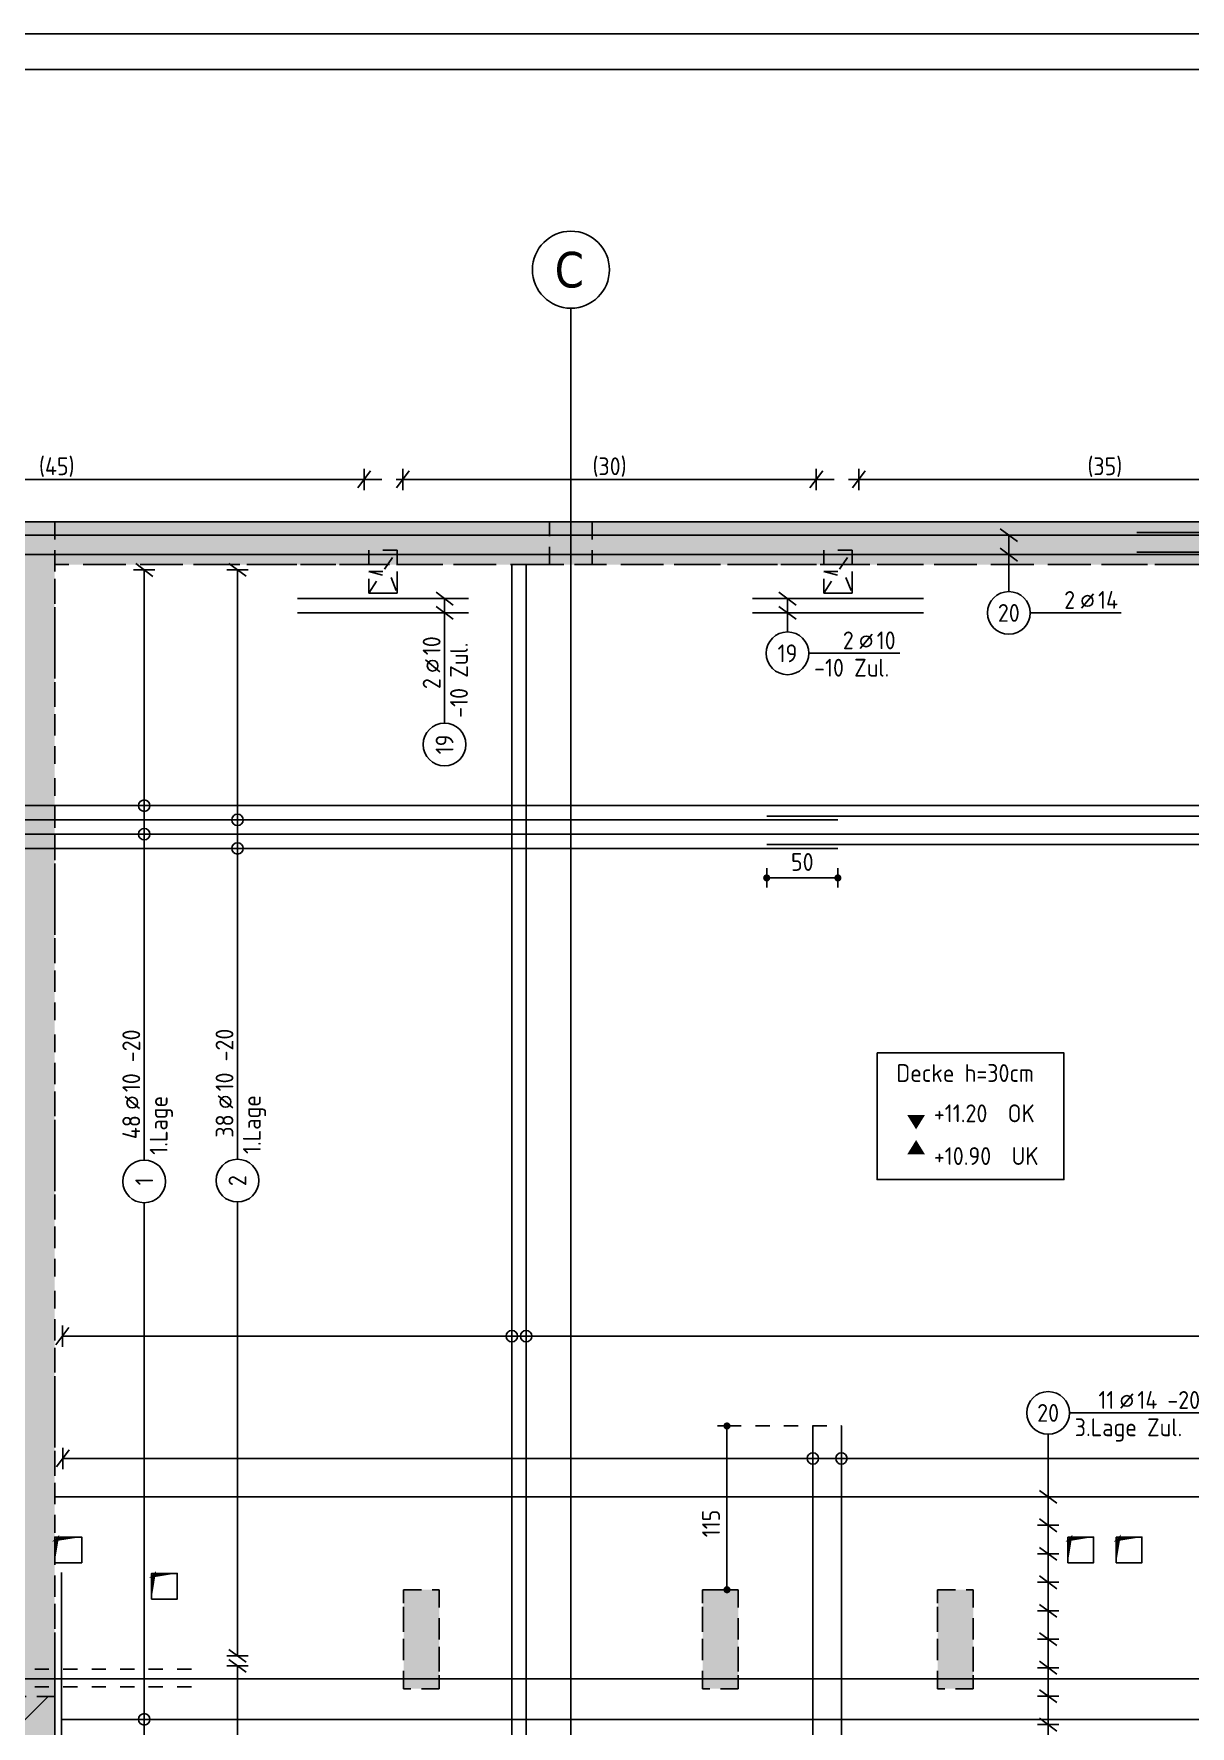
# Model space of a CAD drawing. Extents: x 0 to 101, y 0 to 43.
# Drawn here: x 10.7 to 18.82, y 17.81 to 29.7 of the extents above; entities that cross this region are included whole.
import ezdxf
from ezdxf.enums import TextEntityAlignment as Align

# ---------------------------------------------------------------- set-up
doc = ezdxf.new("R2010")
doc.units = 0
doc.header["$LTSCALE"] = 0.5
for name, pattern in [('AUSGEZOGEN', [1000.01, 1000, 0.01]), ('DASHED', [0.75, 0.5, -0.25]), ('DOT', [0.175, 0.05, -0.125]), ('HIDDEN2', [0.187, 0.125, -0.062]), ('PUNKT', [0.175, 0.05, -0.125]), ('STRICHLINIE', [0.75, 0.5, -0.25]), ('VERDECKT', [0.375, 0.25, -0.125])]:
    doc.linetypes.add(name, pattern=pattern)
for name, color, linetype in [('2.OG', 7, 'Continuous'), ('ACHSEN', 7, 'Continuous'), ('BETON', 7, 'Continuous'), ('Brüstung 2.OG', 7, 'Continuous'), ('DD', 7, 'Continuous'), ('DRUEBER', 7, 'Continuous'), ('DS', 7, 'Continuous'), ('grau_hell', 7, 'Continuous'), ('grau_mittel', 7, 'Continuous'), ('HILFE', 7, 'Continuous'), ('koten', 7, 'Continuous'), ('MASSE', 7, 'Continuous'), ('OBJEKT', 7, 'Continuous'), ('RAHMEN', 7, 'Continuous'), ('RND', 7, 'Continuous'), ('SCHATTEN', 7, 'Continuous'), ('SFP_Achsen', 7, 'Continuous'), ('TEXT', 7, 'Continuous'), ('VERDECKT', 7, 'Continuous'), ('VERDECKT2', 7, 'Continuous')]:
    doc.layers.add(name, color=color, linetype=linetype)
doc.styles.add('helv', font='tahoma.ttf')
doc.styles.add('txt', font='isocp.shx')
doc.dimstyles.new('DOT_I', dxfattribs={"dimscale": 0.5, "dimtxt": 0.25, "dimasz": 0.25, "dimexe": 0.1, "dimexo": 0.3, "dimgap": 0.1, "dimtad": 1, "dimdec": 3, "dimzin": 3, "dimtxsty": 'txt', "dimblk": 'DOT', "dimblk1": 'DOT', "dimblk2": 'DOT', "dimsah": 1, "dimcen": 0.1, "dimse1": 1, "dimse2": 1, "dimazin": 0, "dimtfac": 1, "dimtdec": 4, "dimtix": 1, "dimtmove": 2, "dimatfit": 3, "dimfxl": 0, "dimtvp": 1, "dimtolj": 1, "dimtzin": 0, "dimarcsym": 0})

# ---------------------------------------------------------------- blocks, each defined once
blk = doc.blocks.new('A1-35-0')
at = {"layer": 'RAHMEN'}
blk.add_line((118.9, 59.4), (0, 59.4), dxfattribs=at)
at = {"layer": 'RAHMEN', "color": 5}
blk.add_line((118.4, 58.9), (2, 58.9), dxfattribs=at)
blk = doc.blocks.new('okrd_o')
at = {"layer": 'koten', "color": 7, "linetype": 'Continuous'}
blk.add_solid([(-0.125, 0.202), (0.125, 0.202), (0, 0)], dxfattribs=at)
at = {"layer": 'koten', "style": 'txt'}
blk.add_attdef('OKRD', (0.25, 0.1), '', height=0.25, dxfattribs=at)
blk = doc.blocks.new('okrd_u')
at = {"layer": 'koten', "color": 7, "linetype": 'Continuous'}
blk.add_solid([(-0.125, -0.202), (0.125, -0.202), (0, 0)], dxfattribs=at)
at = {"layer": 'koten', "style": 'txt'}
blk.add_attdef('OKRD', (0.25, -0.35), '', height=0.25, dxfattribs=at)
blk = doc.blocks.new('lei_gre')
at = {"layer": 'RND', "color": 7, "linetype": 'Continuous'}
for p, q in [((-0.09, -0.12), (0.09, 0.12)), ((0, 0.15), (0, -0.15))]:
    blk.add_line(p, q, dxfattribs=at)
blk = doc.blocks.new('RND_LEI')
at = {"layer": 'RND', "color": 7, "linetype": 'Continuous'}
blk.add_line((1.022, 0.066), (1.19, 0.27), dxfattribs=at)
for centre, radius in [((0, 0), 0.3), ((1.106, 0.168), 0.075)]:
    blk.add_circle(centre, radius, dxfattribs=at)
at = {"layer": 'RND', "color": 7, "linetype": 'Continuous', "style": 'txt'}
blk.add_attdef('ANZ', text='', height=0.25, dxfattribs=at).set_placement((0.931, 0.057), align=Align.RIGHT)
for tag, p in [('DUM', (1.253, 0.057)), ('ABSTD', (1.674, 0.057)), ('POSTXT', (0.374, -0.327))]:
    blk.add_attdef(tag, p, '', height=0.25, dxfattribs=at)
blk.add_attdef('POSL', text='', height=0.25, dxfattribs=at).set_placement((0, 0), align=Align.MIDDLE)
blk = doc.blocks.new('DOT')
at = {"layer": 'MASSE', "color": 7, "linetype": 'Continuous'}
for p, q in [((0, 0), (-1, 0)), ((0, 0.54), (0, -0.54))]:
    blk.add_line(p, q, dxfattribs=at)
at = {"layer": 'MASSE', "color": 7, "linetype": 'Continuous', "const_width": 0.2}
blk.add_lwpolyline([(-0.1, 0, 1), (0.1, 0, 1)], format="xyb", close=True, dxfattribs=at)
blk = doc.blocks.new('*D26')
at = {"layer": 'Defpoints', "color": 0, "linetype": 'AUSGEZOGEN', "transparency": 16777216}
for p in [(15.844, 23.772), (15.844, 23.772), (16.344, 23.772)]:
    blk.add_point(p, dxfattribs=at)
at = {"layer": 'MASSE', "color": 0, "linetype": 'AUSGEZOGEN', "lineweight": -2, "transparency": 16777216}
blk.add_line((16.219, 23.772), (15.969, 23.772), dxfattribs=at)
at = {"layer": 'MASSE', "color": 0, "linetype": 'AUSGEZOGEN', "lineweight": -2, "transparency": 16777216, "xscale": 0.125, "yscale": 0.125, "zscale": 0.125, "rotation": 180}
blk.add_blockref('DOT', (15.844, 23.772), dxfattribs=at)
at = {"layer": 'MASSE', "color": 0, "linetype": 'AUSGEZOGEN', "lineweight": -2, "transparency": 16777216, "xscale": 0.125, "yscale": 0.125, "zscale": 0.125}
blk.add_blockref('DOT', (16.344, 23.772), dxfattribs=at)
at = {"layer": 'MASSE', "color": 0, "linetype": 'AUSGEZOGEN', "transparency": 16777216, "insert": (16.094, 23.884), "char_height": 0.125, "attachment_point": 5, "style": 'txt'}
blk.add_mtext('\\A1;50', dxfattribs=at)
blk = doc.blocks.new('*D41')
at = {"layer": 'Defpoints', "color": 0, "linetype": 'AUSGEZOGEN', "transparency": 16777216}
for p in [(15.565, 19.923), (15.565, 19.923), (15.565, 18.773)]:
    blk.add_point(p, dxfattribs=at)
at = {"layer": 'MASSE', "color": 0, "linetype": 'AUSGEZOGEN', "lineweight": -2, "transparency": 16777216}
blk.add_line((15.565, 18.898), (15.565, 19.798), dxfattribs=at)
at = {"layer": 'MASSE', "color": 0, "linetype": 'AUSGEZOGEN', "lineweight": -2, "transparency": 16777216, "xscale": 0.125, "yscale": 0.125, "zscale": 0.125}
for p, rotation in [((15.565, 19.923), 90), ((15.565, 18.773), 270)]:
    blk.add_blockref('DOT', p, dxfattribs=dict(at, rotation=rotation))
at = {"layer": 'MASSE', "color": 0, "linetype": 'AUSGEZOGEN', "transparency": 16777216, "insert": (15.453, 19.238), "char_height": 0.125, "attachment_point": 5, "rotation": 90, "style": 'txt'}
blk.add_mtext('\\A1;115', dxfattribs=at)

msp = doc.modelspace()

# ---------------------------------------------------------------- hatches: boundary and pattern name
at = {"layer": '2.OG'}
h = msp.add_hatch(dxfattribs=at)
h.set_pattern_fill('DOTS', scale=0.8, double=1)
h.set_pattern_definition([(0, (-74.21585, 116.179425), (0.025, 0.05), [0, -0.05])])
h.paths.add_polyline_path([(4.3941, 14.4678), (3.9441, 14.4678), (3.9441, 14.1678), (4.6041, 14.1678), (4.6041, 25.9729), (8.0941, 25.9729), (8.0941, 18.0229), (8.4941, 18.0229), (8.4941, 18.2729), (8.3441, 18.2729), (8.3441, 25.9729), (10.5941, 25.9729), (10.5941, 18.2729), (9.3791, 18.2729), (9.3791, 18.0229), (10.8441, 18.0229), (10.8441, 26.2729), (4.4441, 26.2729), (4.4441, 19.1979), (4.3941, 19.1979)])
h.paths.add_polyline_path([(36.8441, 26.2729), (36.8441, 18.0229), (38.3091, 18.0229), (38.3091, 18.2729), (37.0941, 18.2729), (37.0941, 25.9729), (39.3441, 25.9729), (39.3441, 18.2729), (39.1941, 18.2729), (39.1941, 18.0229), (39.5941, 18.0229), (39.5941, 25.9729), (43.0691, 25.9729), (43.0691, 20.9579), (43.3691, 20.9579), (43.3691, 26.2729)])
h.paths.add_polyline_path([(43.0691, 18.0229), (43.3691, 18.0229), (43.3691, 19.0879), (43.0691, 19.0879)])
h.paths.add_polyline_path([(34.3941, 18.7729), (34.1441, 18.7729), (34.1441, 18.0779), (34.3941, 18.0779)])
h.paths.add_polyline_path([(32.0441, 18.0779), (32.2941, 18.0779), (32.2941, 18.7729), (32.0441, 18.7729)])
h.paths.add_polyline_path([(30.3941, 18.6729), (30.3941, 18.0779), (30.6441, 18.0779), (30.6441, 18.9229), (29.6191, 18.9229), (29.6191, 24.8129), (29.3191, 24.8129), (29.3191, 18.9229), (28.2941, 18.9229), (28.2941, 18.0779), (28.5441, 18.0779), (28.5441, 18.6729)])
h.paths.add_polyline_path([(26.6441, 18.0779), (26.8941, 18.0779), (26.8941, 18.7729), (26.6441, 18.7729)])
h.paths.add_polyline_path([(24.7941, 18.7729), (24.5441, 18.7729), (24.5441, 18.0779), (24.7941, 18.0779)])
h.paths.add_polyline_path([(23.1441, 18.7729), (22.8941, 18.7729), (22.8941, 18.0779), (23.1441, 18.0779)])
h.paths.add_polyline_path([(21.0441, 18.7729), (20.7941, 18.7729), (20.7941, 18.0779), (21.0441, 18.0779)])
h.paths.add_polyline_path([(19.1441, 18.0779), (19.3941, 18.0779), (19.3941, 18.7729), (19.1441, 18.7729)])
h.paths.add_polyline_path([(17.2941, 18.7729), (17.0441, 18.7729), (17.0441, 18.0779), (17.2941, 18.0779)])
h.paths.add_polyline_path([(15.6441, 18.7729), (15.3941, 18.7729), (15.3941, 18.0779), (15.6441, 18.0779)])
h.paths.add_polyline_path([(13.5441, 18.7729), (13.2941, 18.7729), (13.2941, 18.0779), (13.5441, 18.0779)])
h.paths.add_polyline_path([(14.6191, 25.9729), (14.6191, 26.2729), (14.3191, 26.2729), (14.3191, 25.9729)])
h.paths.add_polyline_path([(22.1191, 26.2729), (21.8191, 26.2729), (21.8191, 25.9729), (22.1191, 25.9729)])
h.paths.add_polyline_path([(29.6191, 26.2729), (29.3191, 26.2729), (29.3191, 25.8229), (29.6191, 25.8229)])
h.paths.add_polyline_path([(43.0691, 11.7479), (43.3691, 11.7479), (43.3691, 12.0479), (43.0691, 12.0479)])
h.paths.add_polyline_path([(37.0941, 11.7729), (37.0941, 12.4829), (36.8441, 12.4829), (36.8441, 12.0229), (34.1441, 12.0229), (34.1441, 13.9979), (36.8441, 13.9979), (36.8441, 13.5329), (37.0941, 13.5329), (37.0941, 14.3976), (36.8441, 14.3976), (36.8441, 14.2479), (32.3041, 14.2479), (32.3041, 13.9979), (33.8941, 13.9979), (33.8941, 12.0229), (32.3041, 12.0229), (32.3041, 11.7729)], flags=17)
h.paths.add_polyline_path([(20.1441, 12.0229), (20.1441, 15.3679), (21.2691, 15.3679), (21.2691, 15.6179), (20.1441, 15.6179), (20.1441, 16.3979), (17.3791, 16.3979), (17.3791, 16.1479), (17.5291, 16.1479), (17.5291, 14.9579), (14.6791, 14.9579), (14.6791, 16.1479), (16.4941, 16.1479), (16.4941, 16.3979), (8.0941, 16.3979), (8.0941, 11.7729), (8.4941, 11.7729), (8.4941, 12.0229), (8.3441, 12.0229), (8.3441, 16.1479), (14.4291, 16.1479), (14.4291, 12.0229), (14.2791, 12.0229), (14.2791, 11.7729), (14.8291, 11.7729), (14.8291, 12.0229), (14.6791, 12.0229), (14.6791, 14.7079), (17.5291, 14.7079), (17.5291, 12.0229), (15.8391, 12.0229), (15.8391, 11.7729), (31.4191, 11.7729), (31.4191, 12.0229), (31.2691, 12.0229), (31.2691, 13.9979), (31.4191, 13.9979), (31.4191, 14.2479), (31.2691, 14.2479), (31.2691, 16.1479), (36.8441, 16.1479), (36.8441, 15.2826), (37.0941, 15.2826), (37.0941, 16.3979), (31.0191, 16.3979), (31.0191, 15.6179), (29.9691, 15.6179), (29.9691, 15.3679), (31.0191, 15.3679), (31.0191, 12.0229)])
h.paths.add_polyline_path([(19.8941, 16.1479), (18.9441, 16.1479), (18.9441, 12.0229), (19.8941, 12.0229)], flags=16)
h.paths.add_polyline_path([(17.7791, 12.0229), (18.6941, 12.0229), (18.6941, 16.1479), (17.7791, 16.1479)], flags=16)
h.paths.add_polyline_path([(9.5041, 12.0229), (9.5041, 11.7729), (13.2691, 11.7729), (13.2691, 12.0229)], flags=17)
h.paths.add_polyline_path([(22.6691, 15.6179), (22.6691, 15.3679), (25.0191, 15.3679), (25.0191, 15.6179)], flags=17)
h.paths.add_polyline_path([(28.5691, 15.3679), (28.5691, 15.6179), (26.4191, 15.6179), (26.4191, 15.3679)], flags=17)
h.paths.add_polyline_path([(4.3941, 10.7729), (4.6041, 10.7729), (4.6041, 12.1178), (3.9441, 12.1178), (3.9441, 11.8178), (4.3941, 11.8178)])
at = {"layer": 'Brüstung 2.OG', "linetype": 'DOT'}
h = msp.add_hatch(dxfattribs=at)
h.set_pattern_fill('DOTS', color=102, scale=0.8, double=1)
h.set_pattern_definition([(0, (-74.21585, 266.179425), (0.025, 0.05), [0, -0.05])])
h.paths.add_polyline_path([(14.3191, 25.9729), (14.3191, 26.2729), (10.8441, 26.2729), (10.8441, 25.9729)])
h.paths.add_polyline_path([(14.6191, 26.2729), (14.6191, 25.9729), (21.8191, 25.9729), (21.8191, 26.2729)])
h.paths.add_polyline_path([(29.3191, 25.9729), (29.3191, 26.2729), (22.1191, 26.2729), (22.1191, 25.9729)])
h.paths.add_polyline_path([(36.8441, 25.9729), (36.8441, 26.2729), (29.6191, 26.2729), (29.6191, 25.9729)])
h.paths.add_polyline_path([(43.3691, 18.0229), (43.0691, 18.0229), (43.0691, 12.0479), (43.3691, 12.0479)])
h.paths.add_polyline_path([(43.0691, 10.7729), (43.3691, 10.7729), (43.3691, 11.7479), (43.0691, 11.7479)])
at = {"layer": 'grau_hell', "linetype": 'AUSGEZOGEN'}
h = msp.add_hatch(dxfattribs=at)
h.set_pattern_fill('ANSI31', color=9, scale=0.1, style=0, double=1)
h.set_pattern_definition([(45, (-0.08538, 28.69272), (-0.2245064, 0.2245064), [])])
h.paths.add_polyline_path([(31.2691, 11.7729), (19.8941, 11.7729), (19.8941, 12.0229), (17.7791, 12.0229), (17.7791, 16.1479), (17.3791, 16.1479), (17.3791, 16.3979), (16.4941, 16.3979), (16.4941, 16.1479), (10.8441, 16.1479), (10.8441, 18.0229), (9.3791, 18.0229), (9.3791, 18.2729), (8.4941, 18.2729), (8.4941, 18.0229), (8.0941, 18.0229), (8.0941, 20.7829), (6.6441, 20.7829), (6.6441, 20.6429), (6.1191, 20.6429), (6.1191, 20.7829), (4.4441, 20.7829), (4.4441, 19.1979), (4.3941, 19.1979), (4.3941, 14.4679), (3.9391, 14.4679), (3.9391, 11.8179), (4.3941, 11.8179), (4.3941, 10.7729), (43.3691, 10.7729), (43.3691, 21.6429), (41.6191, 21.6429), (41.0441, 21.6429), (41.0441, 21.7829), (39.5941, 21.7829), (39.5941, 18.0229), (39.1941, 18.0229), (39.1941, 18.2729), (38.3091, 18.2729), (38.3091, 18.0229), (36.844, 18.0229), (36.844, 16.1479), (31.2691, 16.1479)])
at = {"layer": 'grau_mittel'}
h = msp.add_hatch(color=61, dxfattribs=at)
h.paths.add_polyline_path([(4.4441, 26.2729), (4.4441, 20.7829), (4.6041, 20.7829), (4.6041, 25.9729), (8.0941, 25.9729), (8.0941, 21.1079), (8.0941, 18.0229), (8.4941, 18.0229), (8.4941, 18.2729), (8.3441, 18.2729), (8.3441, 25.9729), (8.5441, 25.9729), (10.5941, 25.9729), (10.5941, 18.2729), (9.9291, 18.2729), (9.9291, 18.0229), (10.8441, 18.0229), (10.8441, 26.2729)])
h.paths.add_polyline_path([(8.0941, 18.0229), (8.0941, 18.2729), (4.6691, 18.2729), (4.6691, 18.0229)], flags=17)
h.paths.add_polyline_path([(9.3791, 18.0229), (9.3791, 18.2729), (8.4941, 18.2729), (8.4941, 18.0229)], flags=17)
h.paths.add_polyline_path([(9.7291, 18.0229), (9.7291, 18.2729), (9.3791, 18.2729), (9.3791, 18.0229)], flags=17)
h.paths.add_polyline_path([(10.5941, 16.3979), (10.8441, 16.3979), (10.8441, 18.0229), (10.5941, 18.0229)])
h.paths.add_polyline_path([(8.0941, 16.3979), (8.0941, 11.7729), (8.4941, 11.7729), (8.4941, 12.0229), (8.3441, 12.0229), (8.3441, 16.1479), (14.4291, 16.1479), (14.4291, 15.6529), (14.6791, 15.6529), (14.6791, 16.1479), (14.8291, 16.1479), (15.7391, 16.1479), (15.7391, 16.3979)])
h.paths.add_polyline_path([(4.3941, 14.4679), (4.3191, 14.4679), (3.9391, 14.4679), (3.9391, 14.1679), (4.6041, 14.1679), (4.6041, 20.7829), (4.4441, 20.7829), (4.4441, 19.1979), (4.3941, 19.1979)])
h.paths.add_polyline_path([(4.3191, 12.1179), (4.6041, 12.1179), (4.6691, 12.1179), (4.6691, 14.1678), (4.6041, 14.1678), (4.3191, 14.1679)])
h.paths.add_polyline_path([(43.3691, 12.0479), (43.0691, 12.0479), (43.0691, 11.7479), (43.3691, 11.7479)])
h.paths.add_polyline_path([(43.3691, 18.0229), (43.0691, 18.0229), (43.0691, 12.0479), (43.3691, 12.0479)])
h.paths.add_polyline_path([(43.0691, 18.7729), (43.0691, 18.0229), (43.3691, 18.0229), (43.3691, 18.7729)], flags=17)
h.paths.add_polyline_path([(43.0691, 18.7729), (43.3691, 18.7729), (43.3691, 21.2729), (43.0691, 21.2729)], flags=17)
h.paths.add_polyline_path([(43.0691, 21.2729), (43.3691, 21.2729), (43.3691, 21.6429), (43.0691, 21.6429)])
h.paths.add_polyline_path([(43.0691, 21.6429), (43.3691, 21.6429), (43.3691, 26.2729), (36.8441, 26.2729), (36.8441, 18.0229), (37.9091, 18.0229), (37.9091, 18.2729), (37.0941, 18.2729), (37.0941, 25.9729), (39.3441, 25.9729), (39.3441, 18.2729), (39.1941, 18.2729), (39.1941, 18.0229), (39.5941, 18.0229), (39.5941, 25.9729), (43.0691, 25.9729)])
h.paths.add_polyline_path([(38.1091, 18.2729), (38.1091, 18.0229), (39.1941, 18.0229), (39.1941, 18.2729)], flags=17)
h.paths.add_polyline_path([(39.5941, 18.2729), (39.5941, 18.0229), (43.0691, 18.0229), (43.0691, 18.2729)], flags=17)
h.paths.add_polyline_path([(36.8441, 16.9479), (37.0941, 16.9479), (37.0941, 18.0229), (36.8441, 18.0229)])
h.paths.add_polyline_path([(36.8441, 25.9729), (36.8441, 26.2729), (29.6191, 26.2729), (29.6191, 25.9729)])
h.paths.add_polyline_path([(29.6191, 26.2729), (29.3191, 26.2729), (29.3191, 25.9729), (29.6191, 25.9729)])
h.paths.add_polyline_path([(29.3191, 25.9729), (29.3191, 26.2729), (22.1191, 26.2729), (22.1191, 25.9729)])
h.paths.add_polyline_path([(21.8191, 25.9729), (22.1191, 25.9729), (22.1191, 26.2729), (21.8191, 26.2729)])
h.paths.add_polyline_path([(21.8191, 25.9729), (21.8191, 26.2729), (14.6191, 26.2729), (14.6191, 25.9729)])
h.paths.add_polyline_path([(14.3191, 25.9729), (14.6191, 25.9729), (14.6191, 26.2729), (14.3191, 26.2729)])
h.paths.add_polyline_path([(10.8441, 26.2729), (10.8441, 25.9729), (14.3191, 25.9729), (14.3191, 26.2729)])
h.paths.add_polyline_path([(16.1391, 16.3979), (16.1391, 16.1479), (16.4941, 16.1479), (16.4941, 16.3979)])
h.paths.add_polyline_path([(16.4941, 16.3979), (16.4941, 16.1479), (17.3791, 16.1479), (17.3791, 16.3979)])
h.paths.add_polyline_path([(18.6941, 16.1479), (18.6941, 12.0229), (17.7791, 12.0229), (16.3641, 12.0229), (16.3641, 11.7729), (20.4441, 11.7729), (20.4441, 12.0229), (18.9441, 12.0229), (18.9441, 16.1479), (19.8941, 16.1479), (19.8941, 15.3679), (21.2691, 15.3679), (21.2691, 15.6179), (20.1441, 15.6179), (20.1441, 15.8679), (20.1441, 16.3979), (17.3791, 16.3979), (17.3791, 16.1479)])
h.paths.add_polyline_path([(15.9641, 11.7729), (16.1641, 11.7729), (16.1641, 12.0229), (15.9641, 12.0229)])
h.paths.add_polyline_path([(14.8291, 12.0229), (14.8291, 11.7729), (15.9641, 11.7729), (15.9641, 12.0229)], flags=17)
h.paths.add_polyline_path([(14.8291, 11.7729), (14.8291, 12.0229), (14.6791, 12.0229), (14.6791, 14.4579), (14.6791, 14.7079), (14.9291, 14.7079), (16.0391, 14.7079), (16.0391, 14.9579), (14.6791, 14.9579), (14.6791, 15.1079), (14.6791, 15.5029), (14.4291, 15.5029), (14.4291, 12.0229), (14.2791, 12.0229), (14.2791, 11.7729)])
h.paths.add_polyline_path([(17.7791, 14.7079), (17.7791, 14.9579), (16.2391, 14.9579), (16.2391, 14.7079)])
h.paths.add_polyline_path([(13.2691, 12.0229), (13.2691, 11.7729), (14.2791, 11.7729), (14.2791, 12.0229)])
h.paths.add_polyline_path([(13.0691, 11.7729), (13.2691, 11.7729), (13.2691, 12.0229), (13.0691, 12.0229)], flags=16)
h.paths.add_polyline_path([(12.8691, 11.7729), (12.8691, 12.0229), (9.9041, 12.0229), (9.9041, 11.7729)], flags=16)
h.paths.add_polyline_path([(9.5041, 11.7729), (9.7041, 11.7729), (9.7041, 12.0229), (9.5041, 12.0229)], flags=16)
h.paths.add_polyline_path([(8.4941, 12.0229), (8.4941, 11.7729), (9.5041, 11.7729), (9.5041, 12.0229)], flags=16)
h.paths.add_polyline_path([(25.2141, 11.7729), (25.2141, 12.0229), (20.6441, 12.0229), (20.6441, 11.7729)])
h.paths.add_polyline_path([(26.2241, 11.7729), (26.2241, 12.0229), (25.2141, 12.0229), (25.2141, 11.7729)])
h.paths.add_polyline_path([(26.2241, 12.0229), (26.2241, 11.7729), (29.8191, 11.7729), (29.8191, 12.0229)])
h.paths.add_polyline_path([(31.4191, 11.7729), (31.4191, 12.0229), (31.2691, 12.0229), (31.2691, 13.7979), (31.0191, 13.7979), (31.0191, 12.0229), (30.0191, 12.0229), (30.0191, 11.7729)])
h.paths.add_polyline_path([(32.3041, 11.7729), (32.3041, 12.0229), (31.4191, 12.0229), (31.4191, 11.7729)])
h.paths.add_polyline_path([(33.0091, 11.7729), (33.0091, 12.0229), (32.3041, 12.0229), (32.3041, 11.7729)])
h.paths.add_polyline_path([(34.1441, 12.0229), (34.1441, 13.9979), (36.8441, 13.9979), (36.8441, 13.5329), (37.0941, 13.5329), (37.0941, 13.7829), (37.0141, 13.7829), (37.0141, 13.9329), (37.0941, 13.9329), (37.0941, 14.3976), (36.8441, 14.3976), (36.8441, 14.2479), (32.3041, 14.2479), (32.3041, 13.9979), (33.8941, 13.9979), (33.8941, 12.0229), (33.6091, 12.0229), (33.6091, 11.7729), (37.0941, 11.7729), (37.0941, 13.5329), (36.8441, 13.5329), (36.8441, 12.0229)])
h.paths.add_polyline_path([(37.0941, 15.2826), (36.8441, 15.2826), (36.8441, 14.3976), (37.0941, 14.3976)])
h.paths.add_polyline_path([(37.0941, 15.5479), (36.8441, 15.5479), (36.8441, 15.2826), (37.0941, 15.2826)])
h.paths.add_polyline_path([(36.5441, 16.3979), (36.5441, 16.1479), (37.0941, 16.1479), (37.0941, 16.3979)])
h.paths.add_polyline_path([(33.2491, 16.3979), (33.2491, 16.1479), (35.9441, 16.1479), (35.9441, 16.3979)])
h.paths.add_polyline_path([(32.6491, 16.1479), (32.6491, 16.3979), (31.0191, 16.3979), (31.0191, 15.6179), (30.5191, 15.6179), (29.9691, 15.6179), (29.9691, 15.3679), (31.2691, 15.3679), (31.2691, 16.1479)])
h.paths.add_polyline_path([(31.0191, 13.9979), (31.4191, 13.9979), (31.4191, 14.2479), (31.2691, 14.2479), (31.2691, 15.1685), (31.0191, 15.1685)])
h.paths.add_polyline_path([(32.3041, 13.9979), (32.3041, 14.2479), (31.4191, 14.2479), (31.4191, 13.9979)])
h.paths.add_polyline_path([(28.5691, 15.3679), (28.5691, 15.6179), (26.4191, 15.6179), (26.4191, 15.3679)])
h.paths.add_polyline_path([(22.6691, 15.6179), (22.6691, 15.3679), (25.0191, 15.3679), (25.0191, 15.6179)])
h.paths.add_polyline_path([(13.5441, 18.7729), (13.2941, 18.7729), (13.2941, 18.0779), (13.5441, 18.0779)])
h.paths.add_polyline_path([(15.3941, 18.0779), (15.6441, 18.0779), (15.6441, 18.7729), (15.3941, 18.7729)])
h.paths.add_polyline_path([(17.2941, 18.7729), (17.0441, 18.7729), (17.0441, 18.0779), (17.2941, 18.0779)])
h.paths.add_polyline_path([(19.3941, 18.7729), (19.1441, 18.7729), (19.1441, 18.0779), (19.3941, 18.0779)])
h.paths.add_polyline_path([(20.7941, 18.0779), (21.0441, 18.0779), (21.0441, 18.7729), (20.7941, 18.7729)])
h.paths.add_polyline_path([(23.1441, 18.7729), (22.8941, 18.7729), (22.8941, 18.0779), (23.1441, 18.0779)])
h.paths.add_polyline_path([(24.5441, 18.0779), (24.7941, 18.0779), (24.7941, 18.7729), (24.5441, 18.7729)])
h.paths.add_polyline_path([(26.8941, 18.7729), (26.6441, 18.7729), (26.6441, 18.0779), (26.8941, 18.0779)])
h.paths.add_polyline_path([(28.5441, 18.7729), (28.2941, 18.7729), (28.2941, 18.0779), (28.5441, 18.0779)])
h.paths.add_polyline_path([(30.6441, 18.7729), (30.3941, 18.7729), (30.3941, 18.0779), (30.6441, 18.0779)])
h.paths.add_polyline_path([(32.2941, 18.7729), (32.0441, 18.7729), (32.0441, 18.0779), (32.2941, 18.0779)])
h.paths.add_polyline_path([(34.1441, 18.0779), (34.3941, 18.0779), (34.3941, 18.7729), (34.1441, 18.7729)])
h.paths.add_polyline_path([(43.0691, 10.7729), (43.3691, 10.7729), (43.3691, 11.7479), (43.0691, 11.7479)])
h.paths.add_polyline_path([(4.3941, 10.7729), (4.6041, 10.7729), (4.6041, 12.1179), (3.9391, 12.1179), (3.9391, 11.8179), (4.3191, 11.8178), (4.3941, 11.8179)])

# ---------------------------------------------------------------- linework, layer by layer
at = {"layer": '2.OG', "color": 7, "linetype": 'PUNKT', "lineweight": -2}
for p, q in [((4.4441, 26.2729), (10.8441, 26.2729)), ((10.8441, 26.2729), (10.8441, 18.0229)), ((10.8441, 18.0229), (9.3791, 18.0229))]:
    msp.add_line(p, q, dxfattribs=at)
for points in [[(14.3191, 26.2729), (14.6191, 26.2729), (14.6191, 25.9729), (14.3191, 25.9729)], [(13.5441, 18.0779), (13.2941, 18.0779), (13.2941, 18.7729), (13.5441, 18.7729)], [(15.6441, 18.0779), (15.3941, 18.0779), (15.3941, 18.7729), (15.6441, 18.7729)], [(17.2941, 18.0779), (17.0441, 18.0779), (17.0441, 18.7729), (17.2941, 18.7729)]]:
    msp.add_lwpolyline(points, close=True, dxfattribs=at)
at = {"layer": 'ACHSEN', "color": 140, "linetype": 'AUSGEZOGEN'}
for p, q in [((14.4691, 27.7729), (14.4691, 10.7729)), ((43.3691, 26.2729), (2.1691, 26.2729)), ((43.3691, 18.1479), (2.1691, 18.1479))]:
    msp.add_line(p, q, dxfattribs=at)
at = {"layer": 'BETON', "color": 6, "linetype": 'AUSGEZOGEN', "lineweight": -2}
msp.add_line((43.3691, 26.2729), (4.3691, 26.2729), dxfattribs=at)
at = {"layer": 'BETON', "color": 6, "linetype": 'AUSGEZOGEN'}
for points in [[(10.8441, 18.9629), (11.0341, 18.9629), (11.0341, 19.1429), (10.8441, 19.1429)], [(17.9591, 19.1429), (18.1391, 19.1429), (18.1391, 18.9629), (17.9591, 18.9629)], [(18.2991, 19.1429), (18.4791, 19.1429), (18.4791, 18.9629), (18.2991, 18.9629)], [(11.5241, 18.7079), (11.7041, 18.7079), (11.7041, 18.8879), (11.5241, 18.8879)]]:
    msp.add_lwpolyline(points, close=True, dxfattribs=at)
at = {"layer": 'Brüstung 2.OG', "color": 102, "linetype": 'DOT'}
for p, q in [((10.8441, 26.2729), (14.3191, 26.2729)), ((21.8191, 26.2729), (14.6191, 26.2729)), ((10.8441, 25.9729), (14.3191, 25.9729)), ((14.6191, 25.9729), (21.8191, 25.9729))]:
    msp.add_line(p, q, dxfattribs=at)
at = {"layer": 'DD', "color": 7, "linetype": 'HIDDEN2'}
for p, q in [((13.0491, 25.9229), (13.2058, 25.8828)), ((16.2441, 25.9229), (16.4008, 25.8828)), ((13.2058, 25.8828), (13.2491, 25.7729)), ((16.4008, 25.8828), (16.4441, 25.7729))]:
    msp.add_line(p, q, dxfattribs=at)
for points in [[(13.0491, 25.9229), (13.2491, 25.9229), (13.2491, 25.7729), (13.0491, 25.7729)], [(16.2441, 25.9229), (16.4441, 25.9229), (16.4441, 25.7729), (16.2441, 25.7729)]]:
    msp.add_lwpolyline(points, close=True, dxfattribs=at)
at = {"layer": 'DRUEBER', "color": 7, "linetype": 'PUNKT'}
for p, q in [((13.0491, 25.7729), (13.2491, 26.0729)), ((16.2441, 25.7729), (16.4441, 26.0729))]:
    msp.add_line(p, q, dxfattribs=at)
for points in [[(13.0491, 25.7729), (13.2491, 25.7729), (13.2491, 26.0729), (13.0491, 26.0729)], [(16.2441, 25.7729), (16.4441, 25.7729), (16.4441, 26.0729), (16.2441, 26.0729)]]:
    msp.add_lwpolyline(points, close=True, dxfattribs=at)
at = {"layer": 'DS', "color": 1, "linetype": 'DASHED'}
for p in [(8.0941, 18.0229), (10.8441, 16.1479)]:
    msp.add_line(p, (10.8441, 18.0229), dxfattribs=at)
at = {"layer": 'HILFE', "color": 102, "linetype": 'DOT'}
msp.add_line((15.5653, 19.9229), (16.3684, 19.9229), dxfattribs=at)
at = {"layer": 'OBJEKT', "color": 1, "linetype": 'AUSGEZOGEN'}
msp.add_lwpolyline([(16.6189, 22.5425), (17.9307, 22.5425), (17.9307, 21.6533), (16.6189, 21.6533)], close=True, dxfattribs=at)
at = {"layer": 'RND', "color": 7, "linetype": 'AUSGEZOGEN'}
for p, q in [((8.6151, 26.5709), (13.017, 26.5709)), ((13.2881, 26.5709), (16.1925, 26.5709)), ((16.4915, 26.5709), (19.9455, 26.5709)), ((11.4727, 25.9347), (11.4727, 21.7908)), ((12.1274, 25.9353), (12.1274, 21.7961)), ((17.6943, 25.6331), (18.3343, 25.6331)), ((13.5819, 24.8595), (13.5819, 25.4995)), ((16.1398, 25.3495), (16.7798, 25.3495)), ((11.4727, 21.4908), (11.4727, 16.454)), ((12.1274, 21.4961), (12.1274, 18.3082)), ((10.8977, 20.5536), (25.1125, 20.5536)), ((17.9703, 20.0147), (18.9008, 20.0147)), ((10.9013, 19.6951), (23.7629, 19.6951)), ((12.1274, 18.2389), (12.1274, 16.7937))]:
    msp.add_line(p, q, dxfattribs=at)
at = {"layer": 'RND', "color": 7, "linetype": 'VERDECKT'}
for p, q in [((13.017, 26.5709), (13.2881, 26.5709)), ((16.1925, 26.5709), (16.4915, 26.5709))]:
    msp.add_line(p, q, dxfattribs=at)
at = {"layer": 'RND', "color": 102, "linetype": 'AUSGEZOGEN'}
for p, q in [((17.5443, 25.7831), (17.5443, 26.1791)), ((13.5819, 25.4995), (13.5819, 25.7336)), ((15.9898, 25.4995), (15.9898, 25.7336)), ((17.8203, 19.8647), (17.8203, 17.4254))]:
    msp.add_line(p, q, dxfattribs=at)
at = {"layer": 'RND', "color": 1, "linetype": 'AUSGEZOGEN'}
for points in [[(19.1941, 26.1791), (7.3441, 26.1791)], [(26.2441, 26.1971), (18.4441, 26.1971)], [(19.1941, 26.0427), (7.3441, 26.0427)], [(26.2441, 26.0607), (18.4441, 26.0607)], [(14.0544, 25.9729), (14.0544, 16.4229)], [(14.1544, 25.9729), (14.1544, 16.4229)], [(13.7491, 25.7336), (12.5491, 25.7336)], [(16.9441, 25.7336), (15.7441, 25.7336)], [(13.7491, 25.6336), (12.5491, 25.6336)], [(16.9441, 25.6336), (15.7441, 25.6336)], [(9.3441, 24.2795), (20.8441, 24.2795)], [(9.3441, 24.1795), (16.3441, 24.1795)], [(15.8441, 24.2067), (27.3441, 24.2067)], [(9.3441, 24.0795), (20.8441, 24.0795)], [(9.3441, 23.9795), (16.3441, 23.9795)], [(15.8441, 24.0067), (27.3441, 24.0067)], [(16.1684, 16.9229), (16.1684, 19.9229)], [(16.3684, 16.9229), (16.3684, 19.9229)], [(10.8441, 19.4254), (22.6941, 19.4254)], [(11.0408, 16.1947), (10.8908, 16.1947), (10.8908, 18.8947)], [(10.8941, 17.8628), (22.3941, 17.8628)]]:
    msp.add_lwpolyline(points, dxfattribs=at)
at = {"layer": 'RND', "color": 1, "linetype": 'HIDDEN2'}
for points in [[(11.8037, 18.2149), (8.1441, 18.2149)], [(11.8037, 18.0919), (8.1441, 18.0919)]]:
    msp.add_lwpolyline(points, dxfattribs=at)
at = {"layer": 'RND', "color": 7, "linetype": 'AUSGEZOGEN'}
for centre in [(11.4727, 24.2795), (12.1274, 24.1795), (11.4727, 24.0795), (12.1274, 23.9795), (14.0544, 20.5536), (14.1544, 20.5536), (16.1684, 19.6951), (16.3684, 19.6951), (11.4727, 17.8628)]:
    msp.add_circle(centre, 0.04, dxfattribs=at)
at = {"layer": 'SCHATTEN', "color": 1, "linetype": 'AUSGEZOGEN'}
for points in [[(10.8441, 18.9629, 0, 0.0294, 0), (10.8587, 19.1417, 0, 0, 0), (10.8452, 19.1284, 0.0291, 0, 0), (11.0341, 19.1429, 0, 0, 0)], [(17.9591, 18.9629, 0, 0.0294, 0), (17.9737, 19.1417, 0, 0, 0), (17.9603, 19.1283, 0.0294, 0, 0), (18.1391, 19.1429, 0, 0, 0)], [(18.2991, 18.9629, 0, 0.0294, 0), (18.3137, 19.1417, 0, 0, 0), (18.3003, 19.1283, 0.0294, 0, 0), (18.4791, 19.1429, 0, 0, 0)], [(11.5241, 18.7079, 0, 0.0294, 0), (11.5387, 18.8867, 0, 0, 0), (11.5253, 18.8733, 0.0294, 0, 0), (11.7041, 18.8879, 0, 0, 0)]]:
    msp.add_lwpolyline(points, format="xyseb", dxfattribs=at)
at = {"layer": 'SFP_Achsen', "color": 7, "linetype": 'AUSGEZOGEN'}
msp.add_circle((14.4691, 28.0434), 0.2705, dxfattribs=at)
at = {"layer": 'VERDECKT', "color": 7, "linetype": 'VERDECKT', "lineweight": -2}
for p, q in [((4.4441, 26.2729), (10.8441, 26.2729)), ((10.8441, 26.2729), (10.8441, 18.0229)), ((10.8441, 18.0229), (9.9291, 18.0229))]:
    msp.add_line(p, q, dxfattribs=at)
for points in [[(14.3191, 26.2729), (14.6191, 26.2729), (14.6191, 25.9729), (14.3191, 25.9729)], [(13.2941, 18.7729), (13.5441, 18.7729), (13.5441, 18.0779), (13.2941, 18.0779)], [(15.3941, 18.7729), (15.6441, 18.7729), (15.6441, 18.0779), (15.3941, 18.0779)], [(17.0441, 18.7729), (17.2941, 18.7729), (17.2941, 18.0779), (17.0441, 18.0779)]]:
    msp.add_lwpolyline(points, close=True, dxfattribs=at)
at = {"layer": 'VERDECKT2', "color": 7, "linetype": 'STRICHLINIE'}
for p, q in [((10.8441, 26.2729), (14.3191, 26.2729)), ((14.6191, 26.2729), (21.8191, 26.2729)), ((14.3191, 25.9729), (10.8441, 25.9729)), ((21.8191, 25.9729), (14.6191, 25.9729)), ((10.8441, 18.0229), (10.8441, 16.3979))]:
    msp.add_line(p, q, dxfattribs=at)

# ---------------------------------------------------------------- block references
at = {"layer": 'koten', "color": 6, "linetype": 'AUSGEZOGEN', "xscale": 0.5, "yscale": 0.5, "zscale": 0.5}
for name, p, values in [('okrd_o', (16.8931, 22.0063), {'OKRD': '+11.20  OK'}), ('okrd_u', (16.8931, 21.9313), {'OKRD': '+10.90  UK'})]:
    msp.add_blockref(name, p, dxfattribs=at).add_auto_attribs(values)
at = {"layer": 'RAHMEN', "xscale": 0.5, "yscale": 0.5, "zscale": 0.5}
msp.add_blockref('A1-35-0', (0, 0), dxfattribs=at)
at = {"layer": 'RND', "color": 7, "linetype": 'AUSGEZOGEN', "xscale": 0.5, "yscale": 0.5, "zscale": 0.5}
for p in [(13.017, 26.5709), (13.2881, 26.5709), (16.1925, 26.5709), (16.4915, 26.5709), (10.8977, 20.5536), (10.9013, 19.6951)]:
    msp.add_blockref('lei_gre', p, dxfattribs=at)
for p, rotation in [((17.5443, 26.1791), 90), ((17.5443, 26.0427), 90), ((11.4727, 25.9347), 270), ((12.1274, 25.9353), 270), ((13.5819, 25.7336), 90), ((13.5819, 25.6336), 90), ((15.9898, 25.7336), 90), ((15.9898, 25.6336), 90), ((17.8203, 19.4254), 90.00000000000136), ((17.8203, 19.2254), 89.99999999999915), ((17.8203, 19.0254), 89.99999999999915), ((17.8203, 18.8254), 89.99999999999915), ((17.8203, 18.6254), 89.99999999999915), ((17.8203, 18.4254), 89.99999999999915), ((12.1274, 18.3082), 270), ((12.1274, 18.2389), 270), ((17.8203, 18.2254), 89.99999999999915), ((17.8203, 18.0254), 89.99999999999915), ((17.8203, 17.8254), 89.99999999999915)]:
    msp.add_blockref('lei_gre', p, dxfattribs=dict(at, rotation=rotation))
for p, values in [((17.5443, 25.6331), {'POSL': '20', 'DUM': '14', 'ANZ': '2'}), ((15.9898, 25.3495), {'POSL': '19', 'DUM': '10', 'ANZ': '2', 'POSTXT': '-10 Zul.'}), ((17.8203, 20.0147), {'POSL': '20', 'DUM': '14', 'ANZ': '11', 'ABSTD': '-20', 'POSTXT': '3.Lage Zul.'})]:
    msp.add_blockref('RND_LEI', p, dxfattribs=at).add_auto_attribs(values)
at = {"layer": 'RND', "color": 7, "linetype": 'AUSGEZOGEN', "xscale": 0.5, "yscale": 0.5, "zscale": 0.5, "rotation": 90}
for p, values in [((13.5819, 24.7095), {'POSL': '19', 'DUM': '10', 'ANZ': '2', 'POSTXT': '-10 Zul.'}), ((12.1274, 21.6461), {'POSL': '2', 'DUM': '10', 'ANZ': '38', 'ABSTD': '-20', 'POSTXT': '1.Lage'}), ((11.4727, 21.6408), {'POSL': '1', 'DUM': '10', 'ANZ': '48', 'ABSTD': '-20', 'POSTXT': '1.Lage'})]:
    msp.add_blockref('RND_LEI', p, dxfattribs=at).add_auto_attribs(values)

# ---------------------------------------------------------------- texts
at = {"layer": 'RND', "color": 7, "linetype": 'AUSGEZOGEN', "style": 'txt'}
for s, p in [('(45)', (10.8583, 26.6634)), ('(30)', (14.7403, 26.6637)), ('(35)', (18.2185, 26.6634))]:
    msp.add_text(s, height=0.125, dxfattribs=at).set_placement(p, align=Align.MIDDLE)
at = {"layer": 'SFP_Achsen', "color": 6, "linetype": 'AUSGEZOGEN', "style": 'helv'}
msp.add_text('C', height=0.25, dxfattribs=at).set_placement((14.355, 27.919))
at = {"layer": 'TEXT', "color": 1, "linetype": 'AUSGEZOGEN', "style": 'txt'}
msp.add_text('Decke h=30cm', height=0.125, dxfattribs=at).set_placement((16.755, 22.3393))

# ---------------------------------------------------------------- dimensions: what is measured, and where the dimension line sits
at = {"layer": 'MASSE', "color": 7, "linetype": 'AUSGEZOGEN'}
dim = msp.add_linear_dim(base=(15.8441, 23.7719), p1=(16.3441, 23.7719), p2=(15.8441, 23.7719), dimstyle='DOT_I', override={"dimdec": 0, "dimlfac": 100}, dxfattribs=at)
dim.commit()
dim.dimension.update_dxf_attribs({"geometry": '*D26', "text_midpoint": (16.0941, 23.8844)})
dim = msp.add_linear_dim(base=(15.5653, 19.9229), p1=(15.5653, 18.7729), p2=(15.5653, 19.9229), angle=90, dimstyle='DOT_I', override={"dimdec": 0, "dimlfac": 100}, dxfattribs=at)
dim.commit()
dim.dimension.update_dxf_attribs({"geometry": '*D41', "text_midpoint": (15.4528, 19.2378), "dimtype": 160})

doc.saveas('drawing.dxf')
